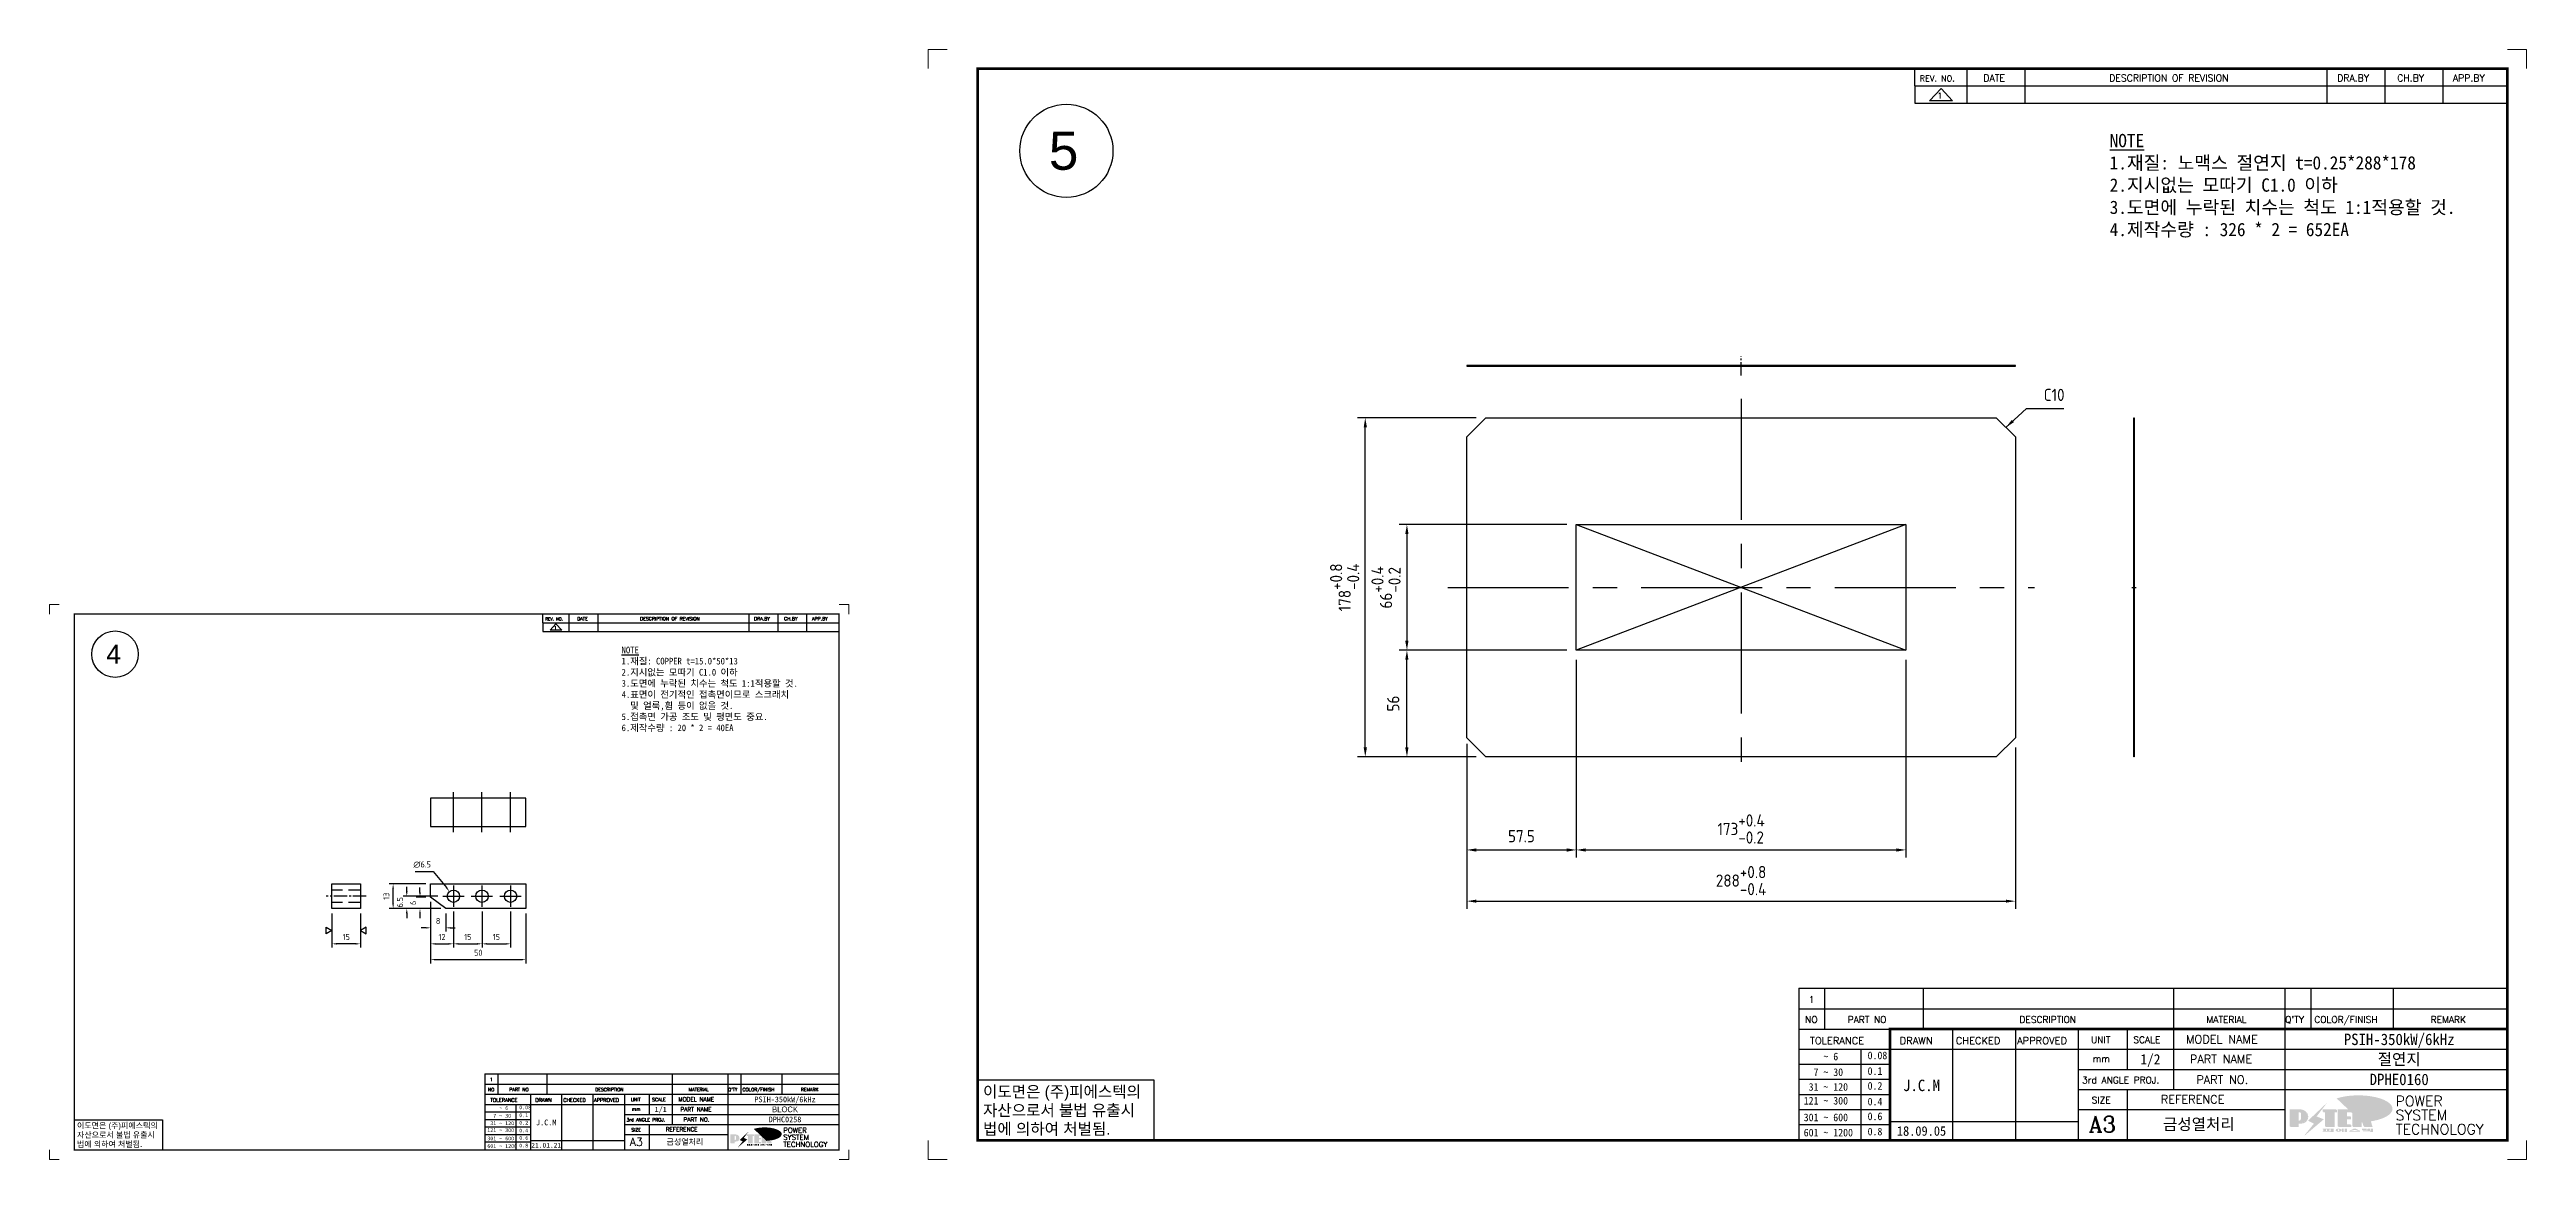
# Model space of a CAD drawing. Header units: millimetres. Extents: x 282 to 14566, y -4134 to 5341.
# Drawn here: x 3682 to 4982, y -365 to 218 of the extents above; entities that cross this region are included whole.
import ezdxf
from ezdxf.enums import TextEntityAlignment as Align

# ---------------------------------------------------------------- set-up
doc = ezdxf.new("R2010")
doc.units = ezdxf.units.MM
for name, pattern in [('CENTER', [50.8, 31.75, -6.35, 6.35, -6.35]), ('CENTER1', [10, 7, -1, 1, -1]), ('CENTERX2', [101.6, 63.5, -12.7, 12.7, -12.7]), ('HIDDEN', [9.525, 6.35, -3.175]), ('HIDDEN2', [4.7625, 3.175, -1.5875])]:
    doc.linetypes.add(name, pattern=pattern)
for name, color, linetype in [('FORMAT-1', 7, 'Continuous'), ('line', 3, 'Continuous'), ('Text', 2, 'Continuous')]:
    doc.layers.add(name, color=color, linetype=linetype)
doc.styles.add('arial_ttf', font='arial.ttf')
doc.styles.add('h1', font='')
doc.styles.add('HAN', font='')
doc.styles.add('RC', font='ROMANC.SHX')
doc.styles.add('ROMANT', font='romant__.ttf')
doc.styles.add('RT', font='ROMANT.SHX', dxfattribs={"oblique": 15})
doc.styles.get("Standard").update_dxf_attribs({"font": 'ISOCP.SHX', "bigfont": 'WHGTXT.SHX'})
doc.styles.get('h1').set_extended_font_data('New Gulim')
doc.styles.get('HAN').set_extended_font_data('GulimChe')
doc.dimstyles.new('PS-1', dxfattribs={"dimtxt": 3.2, "dimasz": 2.5, "dimexe": 2, "dimexo": 2.5, "dimgap": 2, "dimtad": 1, "dimtoh": 1, "dimrnd": 0.05, "dimzin": 12, "dimdsep": 46, "dimtxsty": 'Standard', "dimcen": 0, "dimclrt": 2, "dimazin": 3, "dimtfac": 1, "dimtofl": 0, "dimtmove": 0, "dimatfit": 3, "dimfxl": 0, "dimtolj": 1, "dimtzin": 0, "dimarcsym": 0})
doc.dimstyles.new('PS-2', dxfattribs={"dimscale": 2, "dimtxt": 3.2, "dimasz": 2.5, "dimexe": 2, "dimexo": 2.5, "dimgap": 2, "dimtad": 1, "dimtoh": 1, "dimrnd": 0.05, "dimzin": 12, "dimdsep": 46, "dimtxsty": 'Standard', "dimcen": 0, "dimclrt": 2, "dimazin": 3, "dimtfac": 1, "dimtofl": 0, "dimtmove": 0, "dimatfit": 3, "dimfxl": 0, "dimtolj": 1, "dimtzin": 0, "dimarcsym": 0})

# ---------------------------------------------------------------- blocks, each defined once
blk = doc.blocks.new('*D159')
at = {"color": 0, "lineweight": -2}
for p, q in [((4426.2, -148.5), (4426.2, -233.2)), ((4714.2, -148.5), (4714.2, -233.2)), ((4431.2, -229.2), (4709.2, -229.2))]:
    blk.add_line(p, q, dxfattribs=at)
at = {"color": 0}
for points in [[(4431.2, -228.4), (4431.2, -230), (4426.2, -229.2)], [(4709.2, -228.4), (4709.2, -230), (4714.2, -229.2)]]:
    blk.add_solid(points, dxfattribs=at)
at = {"layer": 'DEFPOINTS', "color": 0}
for p in [(4426.2, -143.5, 0), (4714.2, -143.5, 0), (4714.2, -229.2)]:
    blk.add_point(p, dxfattribs=at)
at = {"color": 2, "insert": (4570.2, -218.4), "char_height": 6.4, "attachment_point": 5}
blk.add_mtext('\\A1;288\\S+0.8^ -0.4;', dxfattribs=at)
blk = doc.blocks.new('*D160')
at = {"color": 0, "lineweight": -2}
for p, q in [((4483.7, -102.5), (4483.7, -206.3)), ((4656.7, -102.5), (4656.7, -206.3)), ((4488.7, -202.3), (4651.7, -202.3))]:
    blk.add_line(p, q, dxfattribs=at)
at = {"color": 0}
for points in [[(4488.7, -201.5), (4488.7, -203.2), (4483.7, -202.3)], [(4651.7, -201.5), (4651.7, -203.2), (4656.7, -202.3)]]:
    blk.add_solid(points, dxfattribs=at)
at = {"layer": 'DEFPOINTS', "color": 0}
for p in [(4483.7, -97.5, 0), (4656.7, -97.5, 0), (4656.7, -202.3)]:
    blk.add_point(p, dxfattribs=at)
at = {"color": 2, "insert": (4570.2, -191.3), "char_height": 6.4, "attachment_point": 5}
blk.add_mtext('\\A1;173\\S+0.4^ -0.2;', dxfattribs=at)
blk = doc.blocks.new('*D161')
at = {"color": 0, "lineweight": -2}
for p, q in [((4431.2, 24.5), (4368.9, 24.5)), ((4372.9, -148.5), (4372.9, 19.5)), ((4431.2, -153.5), (4368.9, -153.5))]:
    blk.add_line(p, q, dxfattribs=at)
at = {"color": 0}
for points in [[(4372.1, 19.5), (4373.8, 19.5), (4372.9, 24.5)], [(4372.1, -148.5), (4373.8, -148.5), (4372.9, -153.5)]]:
    blk.add_solid(points, dxfattribs=at)
at = {"layer": 'DEFPOINTS', "color": 0}
for p in [(4372.9, 24.5), (4436.2, 24.5, 0), (4436.2, -153.5, 0)]:
    blk.add_point(p, dxfattribs=at)
at = {"color": 2, "insert": (4362.1, -64.5), "char_height": 6.4, "attachment_point": 5, "rotation": 90}
blk.add_mtext('\\A1;178\\S+0.8^ -0.4;', dxfattribs=at)
blk = doc.blocks.new('*D162')
at = {"color": 0, "lineweight": -2}
for p, q in [((4478.7, -31.5), (4390.8, -31.5)), ((4394.8, -36.5), (4394.8, -92.5)), ((4478.7, -97.5), (4390.8, -97.5))]:
    blk.add_line(p, q, dxfattribs=at)
at = {"color": 0}
for points in [[(4393.9, -36.5), (4395.6, -36.5), (4394.8, -31.5)], [(4393.9, -92.5), (4395.6, -92.5), (4394.8, -97.5)]]:
    blk.add_solid(points, dxfattribs=at)
at = {"layer": 'DEFPOINTS', "color": 0}
for p in [(4483.7, -31.5, 0), (4394.8, -97.5), (4483.7, -97.5, 0)]:
    blk.add_point(p, dxfattribs=at)
at = {"color": 2, "insert": (4383.8, -64.5), "char_height": 6.4, "attachment_point": 5, "rotation": 90}
blk.add_mtext('\\A1;66\\S+0.4^ -0.2;', dxfattribs=at)
blk = doc.blocks.new('*D163')
at = {"color": 0, "lineweight": -2}
for p, q in [((4483.7, -102.5), (4483.7, -206.3)), ((4426.2, -146.6), (4426.2, -206.3)), ((4431.2, -202.3), (4478.7, -202.3))]:
    blk.add_line(p, q, dxfattribs=at)
at = {"color": 0}
for points in [[(4431.2, -201.5), (4431.2, -203.2), (4426.2, -202.3)], [(4478.7, -201.5), (4478.7, -203.2), (4483.7, -202.3)]]:
    blk.add_solid(points, dxfattribs=at)
at = {"layer": 'DEFPOINTS', "color": 0}
for p in [(4483.7, -97.5, 0), (4426.2, -141.6, 0), (4483.7, -202.3)]:
    blk.add_point(p, dxfattribs=at)
at = {"color": 2, "insert": (4454.9, -195.1), "char_height": 6.4, "attachment_point": 5}
blk.add_mtext('\\A1;57.5', dxfattribs=at)
blk = doc.blocks.new('*D164')
at = {"color": 0, "lineweight": -2}
for p, q in [((4478.7, -97.5), (4390.8, -97.5)), ((4394.8, -148.5), (4394.8, -102.5)), ((4431.2, -153.5), (4390.8, -153.5))]:
    blk.add_line(p, q, dxfattribs=at)
at = {"color": 0}
for points in [[(4393.9, -102.5), (4395.6, -102.5), (4394.8, -97.5)], [(4393.9, -148.5), (4395.6, -148.5), (4394.8, -153.5)]]:
    blk.add_solid(points, dxfattribs=at)
at = {"layer": 'DEFPOINTS', "color": 0}
for p in [(4394.8, -97.5), (4483.7, -97.5, 0), (4436.2, -153.5, 0)]:
    blk.add_point(p, dxfattribs=at)
at = {"color": 2, "insert": (4387.6, -125.5), "char_height": 6.4, "attachment_point": 5, "rotation": 90}
blk.add_mtext('\\A1;56', dxfattribs=at)
blk = doc.blocks.new('t3')
for p, q in [((0, 15.88), (46.25, 15.88)), ((0, 15.88), (0, 0)), ((46.25, 15.88), (46.25, 0)), ((0, 0), (46.25, 0))]:
    blk.add_line(p, q)
at = {"color": 1, "style": 'h1'}
for s, p in [('이도면은 (주)피에스텍의', (1.4, 11.29)), ('자산으로서 불법 유출시', (1.4, 6.41)), ('법에 의하여 처벌됨.', (1.4, 1.52))]:
    blk.add_text(s, height=3, dxfattribs=at).set_placement(p)
blk = doc.blocks.new('new LOGO')
at = {"layer": 'line'}
h = blk.add_hatch(color=253, dxfattribs=at)
edge = h.paths.add_edge_path()
edge.add_ellipse((334, 86), major_axis=(-166, 0), ratio=0.39426, start_angle=111.5127, end_angle=334.469)
edge.add_ellipse((314, 81), major_axis=(-154, 0), ratio=0.40699, start_angle=121.3066, end_angle=327.7437, ccw=False)
edge.add_line((394, 28), (395, 26))
h = blk.add_hatch(color=1, dxfattribs=at)
h.paths.add_polyline_path([(41, 16), (54, 16, 1), (54, 83), (0, 83), (0, 0), (41, 0)])
h.paths.add_polyline_path([(41, 28), (41, 72), (44, 72, -0.414214), (55, 61), (55, 39, -0.414214), (44, 28)], flags=16)
h.paths.add_polyline_path([(215, 72), (227, 72), (227, 83), (160, 83), (160, 72), (172, 72), (172, 0), (215, 0)])
h.paths.add_polyline_path([(276, 37), (295, 37), (295, 49), (276, 49), (276, 72), (295, 72), (295, 83), (234, 83), (234, 0), (297, 0), (297, 11), (276, 11)])
h.paths.add_polyline_path([(347, 35), (360, 0), (400, 0), (380, 67), (400, 83), (381, 83), (347, 62), (347, 83), (305, 83), (305, 0), (347, 0)])
h = blk.add_hatch(color=250, dxfattribs=at)
h.paths.add_polyline_path([(44, 69), (47, 69, -0.129793), (52, 68, 0.221832), (44, 72), (41, 72), (41, 28), (44, 28, 0.02048), (44, 28)], flags=17)
h.paths.add_polyline_path([(44, 14), (57, 14, 0.72362), (77, 74, -0.679777), (54, 16), (41, 16), (41, 0), (3, 0), (3, -3), (44, -3)])
h.paths.add_polyline_path([(118, 14), (71, -44), (77, -40), (121, 16), (92, 29), (173, 106), (177, 111), (89, 28)])
h.paths.add_polyline_path([(163, 72), (163, 69), (172, 69), (172, 72)], flags=17)
h.paths.add_polyline_path([(218, 69), (230, 69), (230, 80), (227, 80), (227, 72), (215, 72), (215, 0), (175, 0), (175, -3), (218, -3)])
h.paths.add_polyline_path([(298, 47), (295, 47), (295, 37), (276, 37), (276, 11), (279, 11), (279, 35), (298, 35)])
h.paths.add_polyline_path([(300, 8), (297, 8), (297, 0), (237, 0), (237, -3), (300, -3)])
h.paths.add_polyline_path([(298, 80), (295, 80), (295, 72), (276, 72), (276, 49), (279, 49), (279, 69), (298, 69)])
h.paths.add_polyline_path([(350, 80), (347, 80), (347, 62), (350, 64)])
h.paths.add_polyline_path([(350, 27), (347, 35), (347, 0), (308, 0), (308, -3), (350, -3)])
h.paths.add_polyline_path([(403, 80), (397, 80), (380, 67), (400, 0), (362, 0), (363, -3), (403, -3), (383, 64)])
blk.add_hatch(color=5, dxfattribs=at).paths.add_polyline_path([(166, 35), (131, 49), (180, 113), (92, 29), (121, 16), (74, -43)])
h = blk.add_hatch(color=250, dxfattribs=at)
edge = h.paths.add_edge_path()
edge.add_ellipse((238, -18), major_axis=(-14.3, 0), ratio=0.526336, start_angle=192.2456, end_angle=269.0748)
edge.add_line((238, -10), (238, -10))
edge.add_ellipse((238, -18), major_axis=(-14.3, 0), ratio=0.526336, start_angle=270.9252, end_angle=449.0748)
edge.add_line((238, -25), (238, -25))
edge.add_ellipse((238, -18), major_axis=(-14.3, 0), ratio=0.526336, start_angle=450.9252, end_angle=527.7544)
edge.add_line((252, -19), (254, -19))
edge.add_line((254, -19), (254, -27))
edge.add_line((254, -27), (263, -27))
edge.add_line((263, -27), (263, -10))
edge.add_line((263, -10), (254, -10))
edge.add_line((254, -10), (254, -16))
edge.add_line((254, -16), (252, -16))
h.paths.add_polyline_path([(241, -16), (241, -19, -1), (234, -19), (234, -16, -1)], flags=16)
h.paths.add_polyline_path([(278, -10), (268, -10), (268, -27), (278, -27)])
h.paths.add_polyline_path([(310, -10), (310, -11, -0.157169), (289, -18), (294, -20, 0.128407), (316, -16, 0.128407), (339, -20), (343, -18, -0.157169), (322, -11), (322, -10)])
h.paths.add_polyline_path([(342, -25), (342, -22), (290, -22), (290, -25)])
h.paths.add_polyline_path([(352, -10), (352, -16, 0.414214), (354, -18), (379, -18), (379, -20), (390, -20), (390, -10), (379, -10), (379, -14), (375, -14), (375, -15), (379, -15), (379, -16), (365, -16), (365, -15), (371, -15), (371, -14), (365, -14), (365, -13), (375, -13), (375, -10)])
h.paths.add_polyline_path([(394, -10), (394, -20), (405, -20), (405, -10)])
h.paths.add_polyline_path([(405, -27), (405, -21), (357, -21), (357, -23), (392, -23), (392, -27)])
h.paths.add_polyline_path([(200, -10), (200, -22), (193, -22), (193, -13), (197, -13), (197, -10), (161, -10), (161, -13), (164, -13), (164, -22), (161, -22), (161, -25), (200, -25), (200, -27), (214, -27), (214, -10)])
h.paths.add_polyline_path([(182, -13), (176, -13), (176, -22), (182, -22)], flags=17)
blk = doc.blocks.new('format-3')
at = {"color": 3, "lineweight": 9}
for p, q in [((0, 286.3), (0, 291.3)), ((5, 291.3), (0, 291.3)), ((414.5, 291.3), (419.5, 291.3)), ((419.5, 286.3), (419.5, 291.3)), ((0, 5), (0, 0)), ((5, 0), (0, 0)), ((414.5, 0), (419.5, 0)), ((419.5, 5), (419.5, 0))]:
    blk.add_line(p, q, dxfattribs=at)
at = {"color": 180}
for p, q in [((258.97, 281.75), (258.97, 286.3)), ((272.71, 281.75), (272.71, 286.3)), ((287.94, 281.75), (287.94, 286.3)), ((367.22, 281.75), (367.22, 286.3)), ((382.45, 281.75), (382.45, 286.3)), ((397.61, 281.75), (397.61, 286.3)), ((258.97, 281.75), (414.5, 281.75)), ((228.5, 39.49), (228.5, 5)), ((228.5, 39.49), (414.5, 39.49)), ((235.29, 39.49), (235.29, 34.21)), ((261.24, 34.21), (261.24, 39.49)), ((326.9, 39.49), (326.9, 34.21)), ((356.11, 39.49), (356.11, 34.21)), ((362.93, 39.49), (362.93, 34.21)), ((384.48, 39.49), (384.48, 34.21)), ((228.5, 34.21), (252.48, 34.21)), ((268.96, 5), (268.96, 34.21)), ((285.45, 5), (285.45, 34.21)), ((301.94, 5), (301.94, 34.21)), ((314.72, 34.21), (314.72, 23.65)), ((326.9, 34.21), (326.9, 18.37)), ((356.11, 34.21), (356.11, 5)), ((228.5, 28.93), (252.48, 28.93)), ((244.89, 5.23), (244.89, 28.93)), ((252.48, 28.93), (414.5, 28.93)), ((228.5, 24.98), (252.48, 24.98)), ((228.5, 21.03), (252.48, 21.03)), ((301.94, 23.65), (414.5, 23.65)), ((228.5, 17.08), (252.48, 17.08)), ((228.5, 13.13), (252.48, 13.13)), ((301.94, 18.37), (414.5, 18.37)), ((301.94, 13.09), (356.11, 13.09)), ((314.72, 18.37), (314.72, 5)), ((228.5, 9.18), (252.48, 9.18)), ((252.48, 9.95), (301.94, 9.95))]:
    blk.add_line(p, q, dxfattribs=at)
at = {"const_width": 0.7}
blk.add_lwpolyline([(252.48, 5), (252.48, 34.21), (414.5, 34.21)], dxfattribs=at)
at = {"layer": 'FORMAT-1', "const_width": 0.7}
blk.add_lwpolyline([(13, 5), (13, 286.3), (414.5, 286.3), (414.5, 5)], close=True, dxfattribs=at)
blk.add_blockref('t3', (13, 5))
at = {"xscale": 0.05400000000000027, "yscale": 0.05400000000000027, "zscale": 0.05400000000000027}
blk.add_blockref('new LOGO', (357.35, 8.65), dxfattribs=at)
at = {"color": 2}
for s, height, style, p in [('REV. NO.', 1.56, 'RC', (260.23, 282.95)), ('DATE', 1.788, 'RC', (276.95, 282.94)), ('DESCRIPTION OF REVISION', 1.7875, 'RC', (309.98, 282.94)), ('DRA.BY', 1.788, 'RC', (369.83, 282.94)), ('CH.BY', 1.788, 'RC', (385.59, 282.94)), ('APP.BY', 1.788, 'RC', (400.18, 282.94)), ('NO', 1.742, 'RC', (230.16, 35.83)), ('PART NO', 1.742, 'RC', (241.36, 35.83)), ('DESCRIPTION', 1.7424, 'RC', (286.43, 35.83)), ('MODEL NAME', 2.178, 'RC', (330.12, 30.46)), ('MATERIAL', 1.742, 'RC', (335.52, 35.83)), ("Q'TY", 1.742, 'RC', (356.17, 35.83)), ('COLOR/FINISH', 1.7424, 'RC', (363.8, 35.83)), ('REMARK', 1.742, 'RC', (394.37, 35.83)), (' TOLERANCE', 1.9, 'RC', (230.11, 30.22)), ('    ~ 6', 2, 'HAN', (229.8, 26.03)), ('0.08', 2, 'HAN', (246.57, 26.31)), ('DRAWN', 1.9, 'RC', (255, 30.22)), ('CHECKED', 1.9, 'RC', (269.71, 30.22)), ('APPROVED', 1.9, 'RC', (285.8, 30.22)), ('UNIT', 1.742, 'RC', (305.19, 30.55)), ('mm', 1.742, 'RC', (305.67, 25.56)), ('SCALE', 1.742, 'RC', (316.32, 30.55)), ('PART NAME', 2.178, 'RC', (331.17, 25.24)), (' 31 ~ 120', 2, 'HAN', (229.8, 18.04)), ('  7 ~ 30', 2, 'HAN', (229.8, 21.91)), ('0.1', 2, 'HAN', (246.57, 22.2)), ('0.2', 2, 'HAN', (246.57, 18.32)), ('3rd ANGLE PROJ.', 1.7424, 'RC', (302.87, 19.97)), ('PART NO.', 2.178, 'RC', (332.84, 19.85)), ('121 ~ 300', 2, 'HAN', (229.8, 14.42)), ('0.4', 2, 'HAN', (246.57, 14.2)), ('SIZE', 1.742, 'RC', (305.39, 14.71)), ('REFERENCE', 2.178, 'RC', (323.52, 14.69)), ('301 ~ 600', 2, 'HAN', (229.8, 10.04)), ('601 ~ 1200', 2, 'HAN', (229.8, 6.05)), ('0.6', 2, 'HAN', (246.57, 10.32)), ('0.8', 2, 'HAN', (246.57, 6.33))]:
    blk.add_text(s, height=height, dxfattribs=dict(at, style=style)).set_placement(p)
at = {"style": 'ROMANT'}
for s, p in [('POWER', (385.15, 13.96)), ('SYSTEM', (385.15, 10.31)), ('TECHNOLOGY', (385.15, 6.56))]:
    blk.add_text(s, height=2.7, dxfattribs=at).set_placement(p)
at = {"color": 2, "lineweight": 25, "style": 'RC'}
blk.add_text('A3', height=4.182, dxfattribs=at).set_placement((304.61, 7.14))
at = {"style": 'HAN'}
for tag, height, p in [('MODEL-NAME', 3, (386.1, 31.53)), ('SCALE', 2.7, (320.81, 26.29)), ('PART-NAME', 3, (386.1, 26.29)), ('DRA-BY', 3, (260.72, 19.44)), ('CH-BY', 3, (277.21, 19.44)), ('APP-BY', 3, (293.7, 19.44)), ('PART-NO', 3, (386.1, 21.01)), ('DRA-DATE', 2.5, (260.72, 7.47)), ('CH-DATE', 2.5, (277.21, 7.47)), ('APP-DATE', 2.5, (293.7, 7.47)), ('관련업체', 3, (333.52, 9.26))]:
    blk.add_attdef(tag, text='', height=height, dxfattribs=at).set_placement(p, align=Align.MIDDLE_CENTER)
blk = doc.blocks.new('no3')
at = {"color": 180}
for p, q in [((0, 5.5), (0, 0)), ((0, 5.5), (186, 5.5)), ((6.79, 5.5), (6.79, 0)), ((32.74, 0.11), (32.74, 5.5)), ((98.4, 5.5), (98.4, 0)), ((127.61, 5.5), (127.61, 0)), ((134.43, 5.5), (134.43, 0)), ((155.98, 5.5), (155.98, 0))]:
    blk.add_line(p, q, dxfattribs=at)
at = {"color": 2, "style": 'RT', "oblique": 15}
blk.add_attdef('NO', text='', height=1.74, dxfattribs=at).set_placement((3.38, 2.51), align=Align.MIDDLE_CENTER)
at = {"color": 2, "style": 'HAN'}
for tag, p in [('PART-NO', (19.76, 2.75)), ('MATERIAL', (111.38, 2.75)), ("Q'TY", (131.02, 2.75)), ('COLOR/FINISH', (145.2, 2.75)), ('REMARK', (170.76, 2.75))]:
    blk.add_attdef(tag, text='', height=2.9, dxfattribs=at).set_placement(p, align=Align.MIDDLE_CENTER)
blk.add_attdef('DESCRIPTION', text='', height=2.9, dxfattribs=at).set_placement((34.51, 2.75), align=Align.MIDDLE_LEFT)
blk = doc.blocks.new('re3')
at = {"color": 180}
for p, q in [((0, 0), (0, -4.55)), ((0, -4.55), (155.53, -4.55)), ((6.87, -0.64), (3.86, -3.91)), ((9.88, -3.91), (3.86, -3.91)), ((6.87, -0.64), (9.88, -3.91)), ((13.74, -4.55), (13.74, 0)), ((28.97, -4.55), (28.97, 0)), ((108.25, -4.55), (108.25, 0)), ((123.49, -4.55), (123.49, 0)), ((138.64, -4.55), (138.64, 0))]:
    blk.add_line(p, q, dxfattribs=at)
at = {"color": 2, "style": 'RC', "oblique": 15}
blk.add_attdef('REV.NO', text='', height=1.56, dxfattribs=at).set_placement((6.59, -2.56), align=Align.MIDDLE_CENTER)
blk.add_attdef('-1', text='', height=1.56, dxfattribs=at).set_placement((9.37, -1.66), align=Align.MIDDLE_LEFT)
at = {"color": 2, "style": 'HAN'}
for tag, p in [('REV.-DATE', (21.36, -2.28)), ('DRA.BY', (115.87, -2.28)), ('CH.BY', (131.07, -2.28)), ('APP.BY', (147.09, -2.28))]:
    blk.add_attdef(tag, text='', height=2.5, dxfattribs=at).set_placement(p, align=Align.MIDDLE_CENTER)
blk.add_attdef('DESCRIPTION-OF-REVISION', text='', height=2.5, dxfattribs=at).set_placement((31.61, -2.28), align=Align.MIDDLE_LEFT)
blk = doc.blocks.new('A$C7C3741DB')
at = {"color": 1, "linetype": 'CENTER', "ltscale": 3}
for p, q in [((0, -10.5), (0, 10.5)), ((15, -10.5), (15, 10.5)), ((30, -10.5), (30, 10.5))]:
    blk.add_line(p, q, dxfattribs=at)
at = {"color": 1}
blk.add_lwpolyline([(-12, -7.5), (38, -7.5), (38, 7.5), (-12, 7.5), (-12, -7.5)], dxfattribs=at)
blk = doc.blocks.new('*D89')
at = {"color": 0, "lineweight": -2}
for p, q in [((3882.3, -229.6), (3882.3, -261.9)), ((3932.3, -235.6), (3932.3, -261.9)), ((3884.8, -259.9), (3929.8, -259.9))]:
    blk.add_line(p, q, dxfattribs=at)
at = {"color": 0}
for points in [[(3884.8, -259.5), (3884.8, -260.3), (3882.3, -259.9)], [(3929.8, -259.5), (3929.8, -260.3), (3932.3, -259.9)]]:
    blk.add_solid(points, dxfattribs=at)
at = {"layer": 'DEFPOINTS', "color": 0}
for p in [(3882.3, -227.1, 0), (3932.3, -233.1, 0), (3932.3, -259.9)]:
    blk.add_point(p, dxfattribs=at)
at = {"color": 2, "insert": (3907.3, -256.3), "char_height": 3.2, "attachment_point": 5}
blk.add_mtext('\\A1;50', dxfattribs=at)
blk = doc.blocks.new('*D90')
at = {"color": 0, "lineweight": -2}
for p, q in [((3882.3, -229.6), (3882.3, -253.6)), ((3894.3, -234.7), (3894.3, -253.6)), ((3884.8, -251.6), (3891.8, -251.6))]:
    blk.add_line(p, q, dxfattribs=at)
at = {"color": 0}
for points in [[(3884.8, -251.2), (3884.8, -252), (3882.3, -251.6)], [(3891.8, -251.2), (3891.8, -252), (3894.3, -251.6)]]:
    blk.add_solid(points, dxfattribs=at)
at = {"layer": 'DEFPOINTS', "color": 0}
for p in [(3882.3, -227.1, 0), (3894.3, -232.2, 0), (3894.3, -251.6)]:
    blk.add_point(p, dxfattribs=at)
at = {"color": 2, "insert": (3888.3, -248), "char_height": 3.2, "attachment_point": 5}
blk.add_mtext('\\A1;12', dxfattribs=at)
blk = doc.blocks.new('*D91')
at = {"color": 0, "lineweight": -2}
for p, q in [((3894.3, -234.7), (3894.3, -253.6)), ((3909.3, -234.7), (3909.3, -253.6)), ((3896.8, -251.6), (3906.8, -251.6))]:
    blk.add_line(p, q, dxfattribs=at)
at = {"color": 0}
for points in [[(3896.8, -251.2), (3896.8, -252), (3894.3, -251.6)], [(3906.8, -251.2), (3906.8, -252), (3909.3, -251.6)]]:
    blk.add_solid(points, dxfattribs=at)
at = {"layer": 'DEFPOINTS', "color": 0}
for p in [(3894.3, -232.2, 0), (3909.3, -232.2, 0), (3909.3, -251.6)]:
    blk.add_point(p, dxfattribs=at)
at = {"color": 2, "insert": (3901.8, -248), "char_height": 3.2, "attachment_point": 5}
blk.add_mtext('\\A1;15', dxfattribs=at)
blk = doc.blocks.new('*D92')
at = {"color": 0, "lineweight": -2}
for p, q in [((3909.3, -234.7), (3909.3, -253.6)), ((3924.3, -234.7), (3924.3, -253.6)), ((3911.8, -251.6), (3921.8, -251.6))]:
    blk.add_line(p, q, dxfattribs=at)
at = {"color": 0}
for points in [[(3911.8, -251.2), (3911.8, -252), (3909.3, -251.6)], [(3921.8, -251.2), (3921.8, -252), (3924.3, -251.6)]]:
    blk.add_solid(points, dxfattribs=at)
at = {"layer": 'DEFPOINTS', "color": 0}
for p in [(3909.3, -232.2, 0), (3924.3, -232.2, 0), (3924.3, -251.6)]:
    blk.add_point(p, dxfattribs=at)
at = {"color": 2, "insert": (3916.8, -248), "char_height": 3.2, "attachment_point": 5}
blk.add_mtext('\\A1;15', dxfattribs=at)
blk = doc.blocks.new('*D93')
at = {"color": 0, "lineweight": -2}
for p, q in [((3879.8, -227.1), (3874.7, -227.1)), ((3887.7, -233.1), (3874.7, -233.1)), ((3876.7, -224.6), (3876.7, -222.1)), ((3876.7, -235.6), (3876.7, -238.1))]:
    blk.add_line(p, q, dxfattribs=at)
at = {"color": 0}
for points in [[(3876.3, -224.6), (3877.1, -224.6), (3876.7, -227.1)], [(3876.3, -235.6), (3877.1, -235.6), (3876.7, -233.1)]]:
    blk.add_solid(points, dxfattribs=at)
at = {"layer": 'DEFPOINTS', "color": 0}
for p in [(3876.7, -227.1), (3882.3, -227.1, 0), (3890.2, -233.1, 0)]:
    blk.add_point(p, dxfattribs=at)
at = {"color": 2, "insert": (3873.1, -230.1), "char_height": 3.2, "attachment_point": 5, "rotation": 90}
blk.add_mtext('\\A1;6', dxfattribs=at)
blk = doc.blocks.new('*D94')
at = {"color": 0, "lineweight": -2}
for p, q in [((3882.3, -229.6), (3882.3, -245.2)), ((3879.8, -243.2), (3877.3, -243.2)), ((3890.2, -235.6), (3890.2, -245.2)), ((3892.7, -243.2), (3895.2, -243.2))]:
    blk.add_line(p, q, dxfattribs=at)
at = {"color": 0}
for points in [[(3879.8, -242.8), (3879.8, -243.6), (3882.3, -243.2)], [(3892.7, -242.8), (3892.7, -243.6), (3890.2, -243.2)]]:
    blk.add_solid(points, dxfattribs=at)
at = {"layer": 'DEFPOINTS', "color": 0}
for p in [(3882.3, -227.1, 0), (3890.2, -233.1, 0), (3882.3, -243.2)]:
    blk.add_point(p, dxfattribs=at)
at = {"color": 2, "insert": (3886.2, -239.6), "char_height": 3.2, "attachment_point": 5}
blk.add_mtext('\\A1;8', dxfattribs=at)
blk = doc.blocks.new('*D95')
at = {"color": 0, "lineweight": -2}
for p, q in [((3886.1, -226.6), (3867.8, -226.6)), ((3887.7, -233.1), (3867.8, -233.1)), ((3869.8, -224.1), (3869.8, -221.6)), ((3869.8, -235.6), (3869.8, -238.1))]:
    blk.add_line(p, q, dxfattribs=at)
at = {"color": 0}
for points in [[(3869.3, -224.1), (3870.2, -224.1), (3869.8, -226.6)], [(3869.3, -235.6), (3870.2, -235.6), (3869.8, -233.1)]]:
    blk.add_solid(points, dxfattribs=at)
at = {"layer": 'DEFPOINTS', "color": 0}
for p in [(3869.8, -226.6), (3888.6, -226.6, 0), (3890.2, -233.1, 0)]:
    blk.add_point(p, dxfattribs=at)
at = {"color": 2, "insert": (3866.2, -229.8), "char_height": 3.2, "attachment_point": 5, "rotation": 90}
blk.add_mtext('\\A1;6.5', dxfattribs=at)
blk = doc.blocks.new('*D96')
at = {"color": 0, "lineweight": -2}
for p, q in [((3879.8, -220.1), (3860.6, -220.1)), ((3887.7, -233.1), (3860.6, -233.1)), ((3862.6, -230.6), (3862.6, -222.6))]:
    blk.add_line(p, q, dxfattribs=at)
at = {"color": 0}
for points in [[(3862.2, -222.6), (3863, -222.6), (3862.6, -220.1)], [(3862.2, -230.6), (3863, -230.6), (3862.6, -233.1)]]:
    blk.add_solid(points, dxfattribs=at)
at = {"layer": 'DEFPOINTS', "color": 0}
for p in [(3862.6, -220.1), (3882.3, -220.1, 0), (3890.2, -233.1, 0)]:
    blk.add_point(p, dxfattribs=at)
at = {"color": 2, "insert": (3859, -226.6), "char_height": 3.2, "attachment_point": 5, "rotation": 90}
blk.add_mtext('\\A1;13', dxfattribs=at)
blk = doc.blocks.new('*D97')
at = {"color": 0, "lineweight": -2}
for p, q in [((3874.1, -213.6), (3883.6, -213.6)), ((3883.6, -213.6), (3890.6, -222.1))]:
    blk.add_line(p, q, dxfattribs=at)
at = {"color": 0}
blk.add_solid([(3890.9, -221.9), (3890.3, -222.4), (3892.2, -224.1)], dxfattribs=at)
at = {"layer": 'DEFPOINTS', "color": 0}
for p in [(3892.2, -224.1, 0), (3896.3, -229.1, 0)]:
    blk.add_point(p, dxfattribs=at)
at = {"color": 2, "insert": (3877.8, -210), "char_height": 3.2, "attachment_point": 5}
blk.add_mtext('\\A1;∅6.5', dxfattribs=at)
blk = doc.blocks.new('*D98')
at = {"color": 0, "lineweight": -2}
for p, q in [((3830.5, -235.6), (3830.5, -253.6)), ((3845.5, -235.6), (3845.5, -253.6)), ((3843, -251.6), (3833, -251.6))]:
    blk.add_line(p, q, dxfattribs=at)
at = {"color": 0}
for points in [[(3833, -251.2), (3833, -252), (3830.5, -251.6)], [(3843, -251.2), (3843, -252), (3845.5, -251.6)]]:
    blk.add_solid(points, dxfattribs=at)
at = {"layer": 'DEFPOINTS', "color": 0}
for p in [(3830.5, -233.1, 0), (3845.5, -233.1, 0), (3830.5, -251.6)]:
    blk.add_point(p, dxfattribs=at)
at = {"color": 2, "insert": (3838, -248), "char_height": 3.2, "attachment_point": 5}
blk.add_mtext('\\A1;15', dxfattribs=at)
blk = doc.blocks.new('A$C406C0A8B')
at = {"color": 1}
for p, q in [((-12, 6.5), (38, 6.5)), ((-12, -0.5), (-12, 6.5)), ((38, 6.5), (38, -6.5)), ((-4, -6.5), (-12, -0.5)), ((38, -6.5), (-4, -6.5))]:
    blk.add_line(p, q, dxfattribs=at)
at = {"color": 1, "linetype": 'CENTER', "ltscale": 3}
for p, q in [((-5.6, 0), (5.6, 0)), ((0, 5.6), (0, -5.6)), ((9.4, 0), (20.6, 0)), ((15, 5.6), (15, -5.6)), ((24.4, 0), (35.6, 0)), ((30, 5.6), (30, -5.6))]:
    blk.add_line(p, q, dxfattribs=at)
at = {"color": 1}
for centre in [(0, 0), (15, 0), (30, 0)]:
    blk.add_circle(centre, 3.25, dxfattribs=at)

msp = doc.modelspace()

# ---------------------------------------------------------------- linework, layer by layer
at = {"color": 1, "linetype": 'CENTER1'}
for p, q in [((4570.184, 46.703), (4570.184, 56.953)), ((4775.308, -64.523, 0), (4777.558, -64.523, 0)), ((3848.5, -226.593), (3827.5, -226.593))]:
    msp.add_line(p, q, dxfattribs=at)
at = {"color": 2, "linetype": 'HIDDEN'}
for p, q in [((4483.684, 51.953), (4483.684, 51.703)), ((4656.684, 51.953), (4656.684, 51.703)), ((3845.5, -223.343), (3830.5, -223.343)), ((3845.5, -229.843), (3830.5, -229.843))]:
    msp.add_line(p, q, dxfattribs=at)
at = {"color": 1, "linetype": 'CENTERX2'}
for p, q in [((4570.184, 34.477), (4570.184, -163.523)), ((4416.184, -64.523), (4724.184, -64.523))]:
    msp.add_line(p, q, dxfattribs=at)
for p, q in [((4483.684, -31.523), (4656.684, -97.523)), ((4656.684, -31.523), (4483.684, -97.523))]:
    msp.add_line(p, q)
at = {"color": 2, "linetype": 'HIDDEN2'}
for p, q in [((4776.308, -31.523), (4776.558, -31.523)), ((4776.308, -97.523), (4776.558, -97.523))]:
    msp.add_line(p, q, dxfattribs=at)
at = {"color": 3}
msp.add_lwpolyline([(4426.184, 51.703), (4714.184, 51.703), (4714.184, 51.953), (4426.184, 51.953), (4426.184, 51.703)], dxfattribs=at)
for points in [[(4436.184, 24.477), (4704.184, 24.477), (4714.184, 14.477), (4714.184, -143.523), (4704.184, -153.523), (4436.184, -153.523), (4426.184, -143.523), (4426.184, 14.477)], [(4483.684, -31.523), (4656.684, -31.523), (4656.684, -97.523), (4483.684, -97.523)]]:
    msp.add_lwpolyline(points, close=True, dxfattribs=at)
at = {"color": 3, "elevation": 0}
msp.add_lwpolyline([(4776.308, 24.477), (4776.558, 24.477), (4776.558, -153.523), (4776.308, -153.523)], close=True, dxfattribs=at)
at = {"color": 1}
msp.add_lwpolyline([(3830.5, -220.093), (3845.5, -220.093), (3845.5, -233.093), (3830.5, -233.093), (3830.5, -220.093)], dxfattribs=at)
at = {"elevation": 0}
for points in [[(3830.5, -244.59), (3827.5, -246.322), (3827.5, -242.858)], [(3845.5, -244.59), (3848.5, -246.322), (3848.5, -242.858)]]:
    msp.add_lwpolyline(points, close=True, dxfattribs=at)
for centre, radius in [((4216.04, 164.65), 24.43), ((3716.629, -99.556), 12.215)]:
    msp.add_circle(centre, radius)

# ---------------------------------------------------------------- block references
ref = msp.add_blockref('format-3', (4143.479, -364.78), dxfattribs=dict(xscale=2, yscale=2, zscale=2))
ref.add_attrib('DRA-DATE', '18.09.05', dxfattribs={"height": 5, "style": 'HAN'}).set_placement((4664.919, -349.83), align=Align.MIDDLE_CENTER)
ref.add_attrib('DRA-BY', 'J.C.M', dxfattribs={"height": 6, "style": 'HAN'}).set_placement((4664.919, -325.896), align=Align.MIDDLE_CENTER)
ref.add_attrib('MODEL-NAME', 'PSIH-350kW/6kHz', dxfattribs={"height": 6, "style": 'HAN'}).set_placement((4915.67, -301.73), align=Align.MIDDLE_CENTER)
ref.add_attrib('PART-NAME', '절연지', dxfattribs={"height": 6, "style": 'h1'}).set_placement((4915.67, -312.192), align=Align.MIDDLE_CENTER)
ref.add_attrib('PART-NO', 'DPHE0160', dxfattribs={"height": 6, "style": 'HAN'}).set_placement((4915.67, -322.752), align=Align.MIDDLE_CENTER)
ref.add_attrib('SCALE', '1/2', dxfattribs={"height": 5.4, "style": 'HAN'}).set_placement((4785.095, -312.192), align=Align.MIDDLE_CENTER)
ref.add_attrib('관련업체', '금성열처리', dxfattribs={"height": 6, "style": 'h1'}).set_placement((4810.525, -346.255), align=Align.MIDDLE_CENTER)
ref = msp.add_blockref('re3', (4661.41, 198.72), dxfattribs=dict(xscale=2, yscale=2, zscale=2))
ref.add_attrib('REV.NO', '1', dxfattribs={"color": 2, "height": 3.12, "style": 'RC'}).set_placement((4674.587, 193.605), align=Align.MIDDLE_CENTER)
ref = msp.add_blockref('format-3', (3682.239, -364.78))
ref.add_attrib('DRA-DATE', '21.01.21', dxfattribs={"height": 2.5, "style": 'HAN'}).set_placement((3942.959, -357.305), align=Align.MIDDLE_CENTER)
ref.add_attrib('DRA-BY', 'J.C.M', dxfattribs={"height": 3, "style": 'HAN'}).set_placement((3942.959, -345.338), align=Align.MIDDLE_CENTER)
ref.add_attrib('MODEL-NAME', 'PSIH-350kW/6kHz', dxfattribs={"height": 3, "style": 'HAN'}).set_placement((4068.335, -333.255), align=Align.MIDDLE_CENTER)
ref.add_attrib('PART-NAME', 'BLOCK', dxfattribs={"height": 3, "style": 'h1'}).set_placement((4068.335, -338.486), align=Align.MIDDLE_CENTER)
ref.add_attrib('PART-NO', 'DPHC0258', dxfattribs={"height": 3, "style": 'HAN'}).set_placement((4068.335, -343.766), align=Align.MIDDLE_CENTER)
ref.add_attrib('SCALE', '1/1', dxfattribs={"height": 2.7, "style": 'HAN'}).set_placement((4003.047, -338.486), align=Align.MIDDLE_CENTER)
ref.add_attrib('관련업체', '금성열처리', dxfattribs={"height": 3, "style": 'h1'}).set_placement((4015.762, -355.517), align=Align.MIDDLE_CENTER)
ref = msp.add_blockref('re3', (3941.205, -83.03))
ref.add_attrib('REV.NO', '1', dxfattribs={"color": 2, "height": 1.56, "style": 'RC'}).set_placement((3947.793, -85.587), align=Align.MIDDLE_CENTER)
for name, p in [('A$C7C3741DB', (3894.255, -182.56)), ('A$C406C0A8B', (3894.255, -226.593))]:
    msp.add_blockref(name, p)
ref = msp.add_blockref('no3', (4600.479, -285.792), dxfattribs=dict(xscale=2, yscale=2, zscale=2))
ref.add_attrib('NO', '1', dxfattribs={"color": 2, "height": 3.48, "style": 'RT'}).set_placement((4607.248, -280.778), align=Align.MIDDLE_CENTER)
ref = msp.add_blockref('no3', (3910.739, -325.286))
ref.add_attrib('NO', '1', dxfattribs={"color": 2, "height": 1.74, "style": 'RT'}).set_placement((3914.124, -322.779), align=Align.MIDDLE_CENTER)

# ---------------------------------------------------------------- texts
at = {"color": 2, "attachment_point": 1, "style": 'HAN'}
for s, insert, char_height in [('{\\LNOTE\\P}1.재질: 노맥스 절연지 t=0.25*288*178\\P2.지시없는 모따기 C1.0 이하\\P3.도면에 누락된 치수는 척도 1:1적용할 것.\\P{\\C1;4.제작수량 : 326 * 2 = 652EA}', (4763.69, 173.537), 7), ('{\\LNOTE\\P}1.재질: COPPER t=15.0*50*13\\P2.지시없는 모따기 C1.0 이하\\P3.도면에 누락된 치수는 척도 1:1적용할 것.\\P4.표면이 전기적인 접촉면이므로 스크래치\\P  및 얼룩,휨 등이 없을 것.\\P5.접촉면 가공 조도 및 평면도 중요.\\P{\\C1;6.제작수량 : 20 * 2 = 40EA}', (3982.539, -95.622), 3.5)]:
    msp.add_mtext_dynamic_manual_height_columns(s, width=557.97864, gutter_width=769.295, heights=[92.215], dxfattribs=dict(at, insert=insert, char_height=char_height))
at = {"color": 2, "insert": (4729.071, 33.337), "char_height": 6.4, "attachment_point": 7}
msp.add_mtext('\\A1;C10', dxfattribs=at)
at = {"layer": 'Text', "style": 'arial_ttf'}
for s, height, p in [('5', 20, (4206.805, 154.711)), ('4', 10, (3712.012, -104.525))]:
    msp.add_text(s, height=height, dxfattribs=at).set_placement(p)

# ---------------------------------------------------------------- dimensions: what is measured, and where the dimension line sits
for base, p1, p2, override, picture, middle in [((4372.946, 24.477, 0), (4436.184, -153.523), (4436.184, 24.477), {"dimtol": 1, "dimtp": 0.8, "dimtm": 0.4, "dimtdec": 1}, '*D161', (4362.114, -64.523, 0)), ((4394.757, -97.523, 0), (4483.684, -31.523), (4483.684, -97.523), {"dimtol": 1, "dimtp": 0.4, "dimtm": 0.2, "dimtdec": 1}, '*D162', (4383.766, -64.523, 0))]:
    dim = msp.add_linear_dim(base=base, p1=p1, p2=p2, angle=90, dimstyle='PS-2', override=override)
    dim.commit()
    dim.dimension.update_dxf_attribs({"geometry": picture, "text_midpoint": middle})
dim = msp.add_linear_dim(base=(4394.757, -97.523, 0), p1=(4436.184, -153.523), p2=(4483.684, -97.523), angle=90, dimstyle='PS-2')
dim.commit()
dim.dimension.update_dxf_attribs({"geometry": '*D164', "text_midpoint": (4387.557, -125.523, 0)})
for base, p1, p2, dimstyle, picture, middle in [((4483.684, -202.327, 0), (4426.184, -141.591), (4483.684, -97.523), 'PS-2', '*D163', (4454.934, -195.127, 0)), ((3830.5, -251.587, 0), (3845.5, -233.093), (3830.5, -233.093), 'PS-1', '*D98', (3838, -247.987, 0)), ((3882.255, -243.173, 0), (3890.239, -233.093), (3882.255, -227.069), 'PS-1', '*D94', (3886.247, -239.573, 0)), ((3894.255, -251.587, 0), (3882.255, -227.069), (3894.255, -232.217), 'PS-1', '*D90', (3888.255, -247.986, 0)), ((3909.255, -251.587, 0), (3894.255, -232.217), (3909.255, -232.217), 'PS-1', '*D91', (3901.755, -247.987, 0)), ((3924.255, -251.587, 0), (3909.255, -232.217), (3924.255, -232.217), 'PS-1', '*D92', (3916.755, -247.987, 0))]:
    dim = msp.add_linear_dim(base=base, p1=p1, p2=p2, dimstyle=dimstyle)
    dim.commit()
    dim.dimension.update_dxf_attribs({"geometry": picture, "text_midpoint": middle})
for base, p1, p2, dimstyle, override, picture, middle in [((4656.684, -202.327, 0), (4483.684, -97.523), (4656.684, -97.523), 'PS-2', {"dimtol": 1, "dimtp": 0.4, "dimtm": 0.2, "dimtdec": 1}, '*D160', (4570.184, -191.336, 0)), ((4714.184, -229.194, 0), (4426.184, -143.523), (4714.184, -143.523), 'PS-2', {"dimtol": 1, "dimtp": 0.8, "dimtm": 0.4, "dimtdec": 1}, '*D159', (4570.184, -218.362, 0)), ((3932.255, -259.926, 0), (3882.255, -227.069), (3932.255, -233.093), 'PS-1', {"dimtp": 0.2, "dimtm": 0.2, "dimtdec": 1}, '*D89', (3907.255, -256.326, 0))]:
    dim = msp.add_linear_dim(base=base, p1=p1, p2=p2, dimstyle=dimstyle, override=override)
    dim.commit()
    dim.dimension.update_dxf_attribs({"geometry": picture, "text_midpoint": middle})
dim = msp.add_diameter_dim_2p(p1=(3896.317, -229.106), p2=(3892.194, -224.081), dimstyle='PS-1')
dim.commit()
dim.dimension.update_dxf_attribs({"geometry": '*D97', "text_midpoint": (3877.82, -213.564, 0), "dimtype": 163})
dim = msp.add_linear_dim(base=(3862.569, -220.093, 0), p1=(3890.239, -233.093), p2=(3882.255, -220.093), angle=90, dimstyle='PS-1', override={"dimtp": 0.2, "dimtm": 0.2, "dimtdec": 1})
dim.commit()
dim.dimension.update_dxf_attribs({"geometry": '*D96', "text_midpoint": (3862.569, -226.593, 0), "dimtype": 160})
for base, p2, picture, middle in [((3869.765, -226.593, 0), (3888.631, -226.593), '*D95', (3869.765, -229.843, 0)), ((3876.671, -227.069, 0), (3882.255, -227.069), '*D93', (3876.671, -230.081, 0))]:
    dim = msp.add_linear_dim(base=base, p1=(3890.239, -233.093), p2=p2, angle=90, dimstyle='PS-1')
    dim.commit()
    dim.dimension.update_dxf_attribs({"geometry": picture, "text_midpoint": middle, "dimtype": 160})

# ---------------------------------------------------------------- leaders
at = {"annotation_type": 0, "has_hookline": 1, "hookline_direction": 0, "text_width": 10.543}
msp.add_leader([(4709.184, 19.477), (4720.071, 29.337), (4725.071, 29.337)], dimstyle='PS-2', override={"dimgap": 2, "dimtad": 1}, dxfattribs=at)

doc.saveas('drawing.dxf')
